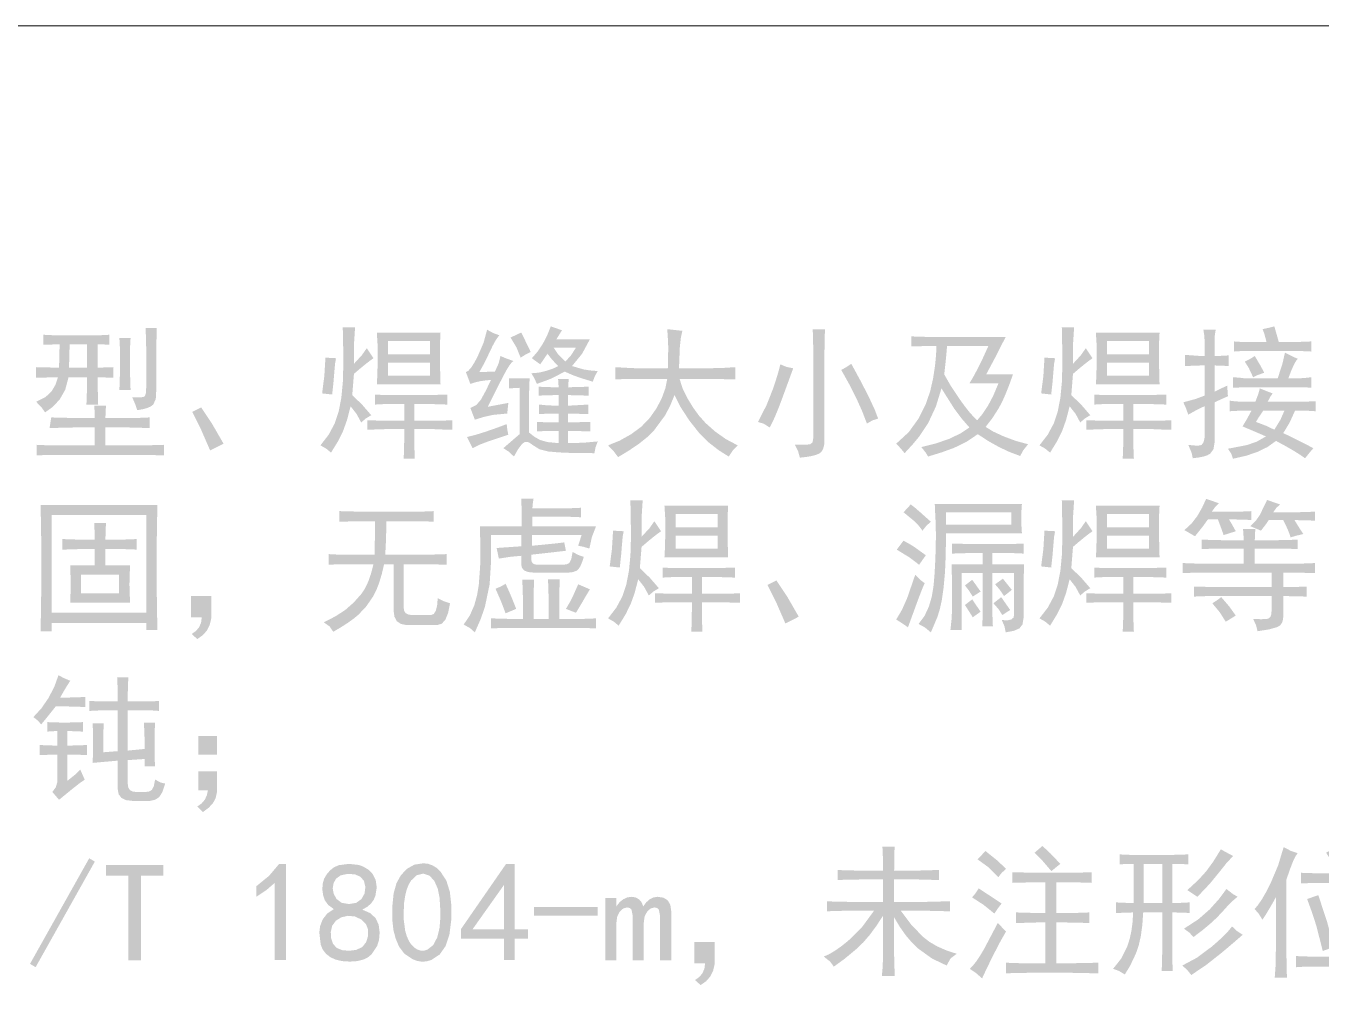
# Model space of a CAD drawing. Header units: millimetres. Extents: x 3 to 294, y 5 to 205.
# Drawn here: x 179.51 to 205.71, y 185.42 to 204.82 of the extents above; entities that cross this region are included whole.
import ezdxf

# ---------------------------------------------------------------- set-up
doc = ezdxf.new("R2010")
doc.units = ezdxf.units.MM

msp = doc.modelspace()

# ---------------------------------------------------------------- hatches: boundary and pattern name
h = msp.add_hatch(color=7)
h.paths.add_polyline_path([(180.733336, 197.163345), (180.741535, 197.391892), (180.74436, 197.581166), (180.74436, 197.716765), (180.371738, 197.716765), (180.30387, 197.462448), (180.19094, 197.264768), (180.049622, 197.115113), (179.897142, 197.005146), (179.823486, 197.109257), (179.716344, 197.219569), (179.90107, 197.311415), (180.026678, 197.428479), (180.107224, 197.565387), (180.156765, 197.716765), (179.716344, 197.705741), (179.716344, 197.920163), (180.179364, 197.909139), (180.19094, 198.383735), (179.862967, 198.37216), (179.862967, 198.575558), (180.03529, 198.567152), (180.23614, 198.564534), (180.90311, 198.564534), (181.03864, 198.567152), (181.196908, 198.575558), (181.196908, 198.37216), (181.064134, 198.380842), (180.959885, 198.383735), (180.959885, 197.909139), (181.276283, 197.920163), (181.276283, 197.705741), (180.959885, 197.716765), (180.959885, 197.570142), (180.970909, 197.163345)])
h.paths.add_polyline_path([(180.90311, 196.892147), (180.900285, 196.999289), (180.892086, 197.140745), (181.129108, 197.140745), (181.120702, 196.999289), (181.118084, 196.892147), (181.603705, 196.892147), (181.818265, 196.894765), (182.010501, 196.903171), (182.010501, 196.688748), (181.603705, 196.699773), (181.118084, 196.699773), (181.118084, 196.338176), (181.931678, 196.338176), (182.304299, 196.3492), (182.304299, 196.134777), (181.942702, 196.145801), (180.111565, 196.145801), (179.908098, 196.143183), (179.727368, 196.134777), (179.727368, 196.3492), (179.908098, 196.341), (180.111565, 196.338176), (180.90311, 196.338176), (180.90311, 196.699773), (180.462138, 196.699773), (179.987541, 196.688748), (180.021166, 196.903171), (180.462138, 196.892147)])
h.paths.add_polyline_path([(182.157676, 198.711157), (182.1461, 198.315936), (182.1461, 197.445567), (182.136247, 197.273174), (182.083813, 197.162794), (182.036073, 197.126), (181.966473, 197.094994), (181.875066, 197.069776), (181.761903, 197.050346), (181.719667, 197.171475), (181.66048, 197.309968), (181.761034, 197.307066), (181.836938, 197.309899), (181.88814, 197.318417), (181.91459, 197.332568), (181.935674, 197.39203), (181.942702, 197.502342), (181.942702, 198.315936), (181.931678, 198.711157)])
h.paths.add_polyline_path([(181.626304, 198.507759), (181.617898, 198.352385), (181.61528, 198.157737), (181.61528, 197.807164), (181.626304, 197.457143), (181.400306, 197.457143), (181.411882, 197.807164), (181.411882, 198.157737), (181.408988, 198.352385), (181.400306, 198.507759)])
h.paths.add_polyline_path([(180.74436, 197.909139), (180.74436, 198.383735), (180.394338, 198.383735), (180.389274, 198.23098), (180.385657, 198.100962), (180.383486, 197.993682), (180.382763, 197.909139)])
h = msp.add_hatch(color=7)
h.paths.add_polyline_path([(186.608974, 197.570142), (186.614357, 197.655718), (186.618965, 197.766099), (186.62285, 197.901284), (186.626062, 198.061274), (186.62434, 198.373469), (186.608974, 198.620758), (187.897716, 198.620758), (187.886691, 198.39476), (187.887329, 198.127084), (187.88931, 197.900388), (187.892738, 197.714724), (187.897716, 197.570142)])
h.paths.add_polyline_path([(187.366895, 196.666149), (187.366895, 196.53055), (187.369514, 196.27892), (187.37792, 196.066978), (187.151921, 196.066978), (187.160603, 196.259145), (187.163497, 196.496374), (187.163497, 196.666149), (186.767724, 196.666149), (186.417151, 196.654573), (186.417151, 196.846947), (186.767724, 196.835372), (187.163497, 196.835372), (187.163497, 197.174369), (186.914899, 197.174369), (186.722387, 197.171544), (186.57535, 197.163345), (186.57535, 197.366743), (186.719493, 197.358062), (186.903323, 197.355168), (187.683293, 197.355168), (188.033315, 197.366743), (188.033315, 197.163345), (187.694317, 197.174369), (187.366895, 197.174369), (187.366895, 196.835372), (187.728493, 196.835372), (187.948428, 196.838266), (188.13529, 196.846947), (188.13529, 196.654573), (187.971234, 196.657467), (187.773692, 196.666149)])
h.paths.add_polyline_path([(186.541175, 198.100962), (186.465624, 198.047107), (186.37457, 197.976456), (186.268013, 197.888959), (186.145954, 197.784564), (186.111778, 197.355168), (186.315246, 197.157557), (186.495975, 196.948371), (186.388488, 196.883534), (186.292577, 196.801748), (186.199421, 196.973727), (186.078154, 197.129169), (186.005945, 196.850944), (185.925467, 196.626461), (185.822115, 196.418653), (185.682382, 196.191001), (185.583438, 196.27327), (185.467959, 196.338176), (185.635804, 196.555768), (185.755693, 196.779148), (185.837549, 197.023405), (185.891292, 197.304456), (185.921058, 197.616582), (185.93098, 197.954339), (185.928155, 198.327167), (185.919955, 198.722733), (186.168553, 198.722733), (186.145954, 198.37216), (186.145954, 197.987963), (186.306771, 198.163111), (186.405576, 198.30436)])
h.paths.add_polyline_path([(187.683293, 198.180337), (187.683293, 198.451535), (186.835524, 198.451535), (186.835524, 198.180337)])
h.paths.add_polyline_path([(187.683293, 197.75094), (187.683293, 198.010563), (186.835524, 198.010563), (186.835524, 197.75094)])
h.paths.add_polyline_path([(185.784356, 198.100962), (185.764375, 197.994991), (185.750181, 197.835276), (185.733162, 197.624781), (185.704981, 197.366743), (185.501583, 197.389343), (185.546645, 197.739571), (185.569382, 198.112537)])
h = msp.add_hatch(color=7)
h.paths.add_polyline_path([(189.689007, 196.598349), (189.8018, 196.508983), (189.915006, 196.445662), (190.064523, 196.404597), (190.287627, 196.383375), (190.287627, 196.631973), (190.047573, 196.629148), (189.847206, 196.620949), (189.847206, 196.812772), (190.047573, 196.804366), (190.287627, 196.801748), (190.287627, 196.982546), (190.075547, 196.979652), (189.892406, 196.970971), (189.892406, 197.163345), (190.075547, 197.146257), (190.287627, 197.140745), (190.287627, 197.355168), (190.067279, 197.352343), (189.88083, 197.344143), (189.88083, 197.524942), (190.067279, 197.51626), (190.287627, 197.513366), (190.276603, 197.683141), (190.491026, 197.683141), (190.480001, 197.513366), (190.897822, 197.524942), (190.897822, 197.344143), (190.480001, 197.355168), (190.480001, 197.140745), (190.886798, 197.163345), (190.886798, 196.970971), (190.480001, 196.982546), (190.480001, 196.801748), (190.931998, 196.812772), (190.931998, 196.620949), (190.480001, 196.631973), (190.480001, 196.383375), (190.793367, 196.391781), (191.078621, 196.417551), (191.033559, 196.296076), (191.010822, 196.179977), (190.530713, 196.185489), (190.297549, 196.195411), (190.084229, 196.213601), (189.900398, 196.259145), (189.756256, 196.349751), (189.696638, 196.392953), (189.641878, 196.410109), (189.59208, 196.401221), (189.547345, 196.366287), (189.463767, 196.254942), (189.383083, 196.112177), (189.278559, 196.211051), (189.16866, 196.2814), (189.496082, 196.564174), (189.496082, 197.502342), (189.281659, 197.490767), (189.281659, 197.694165), (189.700032, 197.694165), (189.689007, 197.377768)])
h.paths.add_polyline_path([(189.915006, 197.976939), (189.745231, 198.100962), (189.862502, 198.235183), (189.965717, 198.389248), (190.054601, 198.560055), (190.129428, 198.745333), (190.355427, 198.665958), (190.242427, 198.485159), (190.920422, 198.485159), (190.762223, 198.191361), (190.558825, 197.942763), (190.790335, 197.874964), (190.916081, 197.855051), (191.078621, 197.84134), (191.025015, 197.747909), (190.977197, 197.626366), (190.739624, 197.699677), (190.589969, 197.751905), (190.412202, 197.829764), (190.123916, 197.68259), (189.847206, 197.581166), (189.796288, 197.696921), (189.734207, 197.79614), (189.885033, 197.80868), (190.044541, 197.846852), (190.18455, 197.896048), (190.276603, 197.942763), (190.15506, 198.072643), (190.061629, 198.191361)])
h.paths.add_polyline_path([(188.41129, 197.81874), (188.459875, 197.84686), (188.515539, 197.908932), (188.578334, 198.005007), (188.648313, 198.135137), (188.769925, 198.417497), (188.840687, 198.677533), (188.964986, 198.609458), (189.089285, 198.564534), (189.047531, 198.514218), (189.001642, 198.442715), (188.951619, 198.350128), (188.897462, 198.236561), (188.787081, 198.0076), (188.682488, 197.81874), (188.869006, 197.826939), (188.998886, 197.829764), (189.072129, 197.993544), (189.111885, 198.146162), (189.221921, 198.098137), (189.372059, 198.044738), (189.335282, 198.01145), (189.292821, 197.957026), (189.244779, 197.881415), (189.19126, 197.784564), (189.127595, 197.662298), (189.049873, 197.510473), (188.958096, 197.329088), (188.852263, 197.118145), (188.899409, 197.127128), (188.984692, 197.143294), (189.108216, 197.166592), (189.270084, 197.196969), (189.247484, 196.982546), (188.953686, 196.953883), (188.78405, 196.915849), (188.592089, 196.857972), (188.50169, 197.095545), (188.622957, 197.154525), (188.716112, 197.264768), (188.806718, 197.431442), (188.920062, 197.660541), (188.82794, 197.654822), (188.7106, 197.637941), (188.593536, 197.612241), (188.50169, 197.581166)])
h.paths.add_polyline_path([(189.270084, 196.553149), (188.874311, 196.422511), (188.684969, 196.350509), (188.546889, 196.2814), (188.43389, 196.50795), (188.60332, 196.54998), (188.795487, 196.609373), (189.007292, 196.682685), (189.23646, 196.767572), (189.250171, 196.646098)])
h.paths.add_polyline_path([(189.530257, 198.620758), (189.593182, 198.494357), (189.646288, 198.386354), (189.689472, 198.296747), (189.722631, 198.225537), (189.626238, 198.179992), (189.518682, 198.112537), (189.433932, 198.32131), (189.315283, 198.519334)])
h.paths.add_polyline_path([(190.423226, 198.033162), (190.538981, 198.16008), (190.6382, 198.315936), (190.186203, 198.315936), (190.27929, 198.177443)])
h = msp.add_hatch(color=7)
h.dxf.hatch_style = 2
h.paths.add_polyline_path([(192.49674, 197.897564), (192.501399, 198.079034), (192.503837, 198.228155), (192.504104, 198.344823), (192.502252, 198.428935), (192.485716, 198.688557), (192.790538, 198.654933), (192.760841, 198.516372), (192.739826, 198.32696), (192.722738, 197.897564), (193.299309, 197.897564), (193.592763, 197.903076), (193.864305, 197.920163), (193.864305, 197.671565), (193.400733, 197.683141), (192.734314, 197.683141), (192.796256, 197.489251), (192.892512, 197.29288), (193.006614, 197.106501), (193.124023, 196.942859), (193.264996, 196.785762), (193.451445, 196.620398), (193.670553, 196.465024), (193.909505, 196.338176), (193.818899, 196.247914), (193.728706, 196.112177), (193.526617, 196.239439), (193.327421, 196.394399), (193.129328, 196.59077), (192.931649, 196.840884), (192.758016, 197.107948), (192.632339, 197.355168), (192.538839, 197.127722), (192.439965, 196.942859), (192.219479, 196.643549), (192.083742, 196.507674), (191.914105, 196.3718), (191.714841, 196.236201), (191.490772, 196.100602), (191.394447, 196.227864), (191.287374, 196.338176), (191.52288, 196.434225), (191.755907, 196.564174), (191.966333, 196.720995), (192.134591, 196.897659), (192.267434, 197.088173), (192.372165, 197.287368), (192.445684, 197.487942), (192.485716, 197.683141), (191.863394, 197.683141), (191.620376, 197.680247), (191.433997, 197.671565), (191.433997, 197.920163), (191.620376, 197.908863), (191.863394, 197.897564)])
h = msp.add_hatch(color=7)
h.paths.add_polyline_path([(195.677645, 198.688557), (195.669239, 198.501971), (195.666621, 198.259161), (195.666621, 196.44015), (195.659507, 196.342585), (195.638233, 196.264864), (195.602904, 196.206986), (195.553622, 196.168952), (195.487071, 196.142907), (195.400728, 196.120997), (195.294645, 196.10322), (195.168873, 196.089577), (195.131942, 196.222282), (195.066899, 196.3492), (195.179347, 196.349923), (195.268643, 196.352094), (195.334789, 196.355711), (195.377784, 196.360775), (195.424913, 196.400463), (195.440623, 196.496374), (195.440623, 198.259161), (195.429047, 198.688557)])
h.paths.add_polyline_path([(195.033275, 197.897564), (194.922756, 197.593706), (194.795701, 197.247681), (194.729986, 197.075719), (194.668508, 196.927011), (194.611371, 196.801661), (194.558678, 196.699773), (194.442578, 196.773015), (194.321104, 196.812772), (194.493428, 197.150253), (194.626478, 197.485254), (194.677835, 197.640913), (194.719426, 197.774711), (194.751199, 197.886703), (194.773101, 197.976939), (194.905875, 197.923195)])
h.paths.add_polyline_path([(196.209017, 197.987963), (196.412208, 197.613627), (196.570338, 197.304249), (196.683406, 197.05988), (196.751413, 196.880571), (196.638207, 196.843709), (196.525414, 196.779148), (196.429081, 197.028952), (196.310371, 197.293018), (196.169234, 197.571347), (196.005618, 197.863939), (196.10153, 197.917269)])
h = msp.add_hatch(color=7)
h.paths.add_polyline_path([(201.157511, 197.570142), (201.162894, 197.655718), (201.167502, 197.766099), (201.171386, 197.901284), (201.174599, 198.061274), (201.172876, 198.373469), (201.157511, 198.620758), (202.446253, 198.620758), (202.435228, 198.39476), (202.435866, 198.127084), (202.437847, 197.900388), (202.441274, 197.714724), (202.446253, 197.570142)])
h.paths.add_polyline_path([(201.915432, 196.666149), (201.915432, 196.53055), (201.918051, 196.27892), (201.926457, 196.066978), (201.700458, 196.066978), (201.70914, 196.259145), (201.712034, 196.496374), (201.712034, 196.666149), (201.316261, 196.666149), (200.965688, 196.654573), (200.965688, 196.846947), (201.316261, 196.835372), (201.712034, 196.835372), (201.712034, 197.174369), (201.463436, 197.174369), (201.270924, 197.171544), (201.123887, 197.163345), (201.123887, 197.366743), (201.26803, 197.358062), (201.45186, 197.355168), (202.23183, 197.355168), (202.581852, 197.366743), (202.581852, 197.163345), (202.242854, 197.174369), (201.915432, 197.174369), (201.915432, 196.835372), (202.27703, 196.835372), (202.496964, 196.838266), (202.683826, 196.846947), (202.683826, 196.654573), (202.519771, 196.657467), (202.322229, 196.666149)])
h.paths.add_polyline_path([(201.089712, 198.100962), (201.014161, 198.047107), (200.923107, 197.976456), (200.81655, 197.888959), (200.69449, 197.784564), (200.660315, 197.355168), (200.863782, 197.157557), (201.044512, 196.948371), (200.937025, 196.883534), (200.841114, 196.801748), (200.747958, 196.973727), (200.626691, 197.129169), (200.554482, 196.850944), (200.474004, 196.626461), (200.370652, 196.418653), (200.230918, 196.191001), (200.131975, 196.27327), (200.016496, 196.338176), (200.184341, 196.555768), (200.30423, 196.779148), (200.386086, 197.023405), (200.439829, 197.304456), (200.469595, 197.616582), (200.479517, 197.954339), (200.476692, 198.327167), (200.468492, 198.722733), (200.71709, 198.722733), (200.69449, 198.37216), (200.69449, 197.987963), (200.855308, 198.163111), (200.954113, 198.30436)])
h.paths.add_polyline_path([(202.23183, 198.180337), (202.23183, 198.451535), (201.384061, 198.451535), (201.384061, 198.180337)])
h.paths.add_polyline_path([(202.23183, 197.75094), (202.23183, 198.010563), (201.384061, 198.010563), (201.384061, 197.75094)])
h.paths.add_polyline_path([(200.332893, 198.100962), (200.312912, 197.994991), (200.298718, 197.835276), (200.281699, 197.624781), (200.253518, 197.366743), (200.05012, 197.389343), (200.095182, 197.739571), (200.117919, 198.112537)])
h = msp.add_hatch(color=7)
h.paths.add_polyline_path([(204.73474, 197.389343), (204.692021, 197.329674), (204.632766, 197.219569), (205.35596, 197.219569), (205.51974, 197.22825), (205.604558, 197.231144), (205.604558, 197.027746), (205.508509, 197.035945), (205.37856, 197.03877), (205.186737, 197.03877), (205.076218, 196.795822), (204.949163, 196.586774), (205.276998, 196.425612), (205.559358, 196.2814), (205.536095, 196.256286), (205.500172, 196.214014), (205.451536, 196.154586), (205.390135, 196.078002), (205.285534, 196.150762), (205.152768, 196.233445), (204.991788, 196.326049), (204.80254, 196.428575), (204.631319, 196.305723), (204.434879, 196.208089), (204.20454, 196.130505), (203.93162, 196.066978), (203.900545, 196.163302), (203.830196, 196.270376), (204.214393, 196.344239), (204.412348, 196.41321), (204.599141, 196.518974), (204.531032, 196.54843), (204.429229, 196.592148), (204.293734, 196.650129), (204.124545, 196.722373), (204.203576, 196.852253), (204.305344, 197.03877), (204.124545, 197.03877), (203.968551, 197.035945), (203.86382, 197.027746), (203.86382, 197.242169), (203.95422, 197.230869), (204.112418, 197.219569), (204.384167, 197.219569), (204.446317, 197.38328), (204.474567, 197.490767), (204.635659, 197.425792)])
h.paths.add_polyline_path([(203.3556, 198.146162), (203.3556, 198.485159), (203.349881, 198.567083), (203.333, 198.677533), (203.581598, 198.677533), (203.56451, 198.567083), (203.558998, 198.485159), (203.558998, 198.146162), (203.685847, 198.149055), (203.84122, 198.157737), (203.84122, 197.942763), (203.685847, 197.951445), (203.558998, 197.954339), (203.558998, 197.422967), (203.652016, 197.470992), (203.818621, 197.547542), (203.821514, 197.420211), (203.830196, 197.332568), (203.660697, 197.256087), (203.558998, 197.208544), (203.558998, 196.394951), (203.536329, 196.258938), (203.468599, 196.168401), (203.412582, 196.137378), (203.33548, 196.112039), (203.237295, 196.092282), (203.118026, 196.078002), (203.095357, 196.185489), (203.027627, 196.3492), (203.129223, 196.336806), (203.208287, 196.332732), (203.264822, 196.33703), (203.298825, 196.349751), (203.33548, 196.400187), (203.3556, 196.48535), (203.3556, 197.129169), (203.301021, 197.105906), (203.2282, 197.069983), (203.137086, 197.021347), (203.027627, 196.959946), (202.974021, 197.10657), (202.926203, 197.208544), (203.174594, 197.276344), (203.3556, 197.344143), (203.3556, 197.954339), (203.276225, 197.954339), (202.959827, 197.942763), (202.959827, 198.168761), (203.276225, 198.146162)])
h.paths.add_polyline_path([(204.983338, 198.213961), (205.144156, 198.132106), (205.242961, 198.089938), (205.205547, 198.043834), (205.161105, 197.962538), (205.109636, 197.845999), (205.051138, 197.694165), (205.277136, 197.694165), (205.426653, 197.705465), (205.514159, 197.716765), (205.514159, 197.502342), (205.421003, 197.510541), (205.299736, 197.513366), (204.192345, 197.513366), (204.086994, 197.510541), (203.93162, 197.502342), (203.93162, 197.716765), (204.0759, 197.705465), (204.169745, 197.694165), (204.836164, 197.694165), (204.929182, 197.976594)])
h.paths.add_polyline_path([(204.610166, 198.428935), (204.567653, 198.589752), (204.531342, 198.688557), (204.66949, 198.719632), (204.768365, 198.745333), (204.858764, 198.428935), (205.242961, 198.428935), (205.389722, 198.437134), (205.514159, 198.439959), (205.514159, 198.236561), (205.254536, 198.248136), (204.260144, 198.248136), (204.092712, 198.245243), (203.95422, 198.236561), (203.95422, 198.439959), (204.078519, 198.431553), (204.225969, 198.428935)])
h.paths.add_polyline_path([(204.395743, 196.812772), (204.618641, 196.727885), (204.768365, 196.654573), (204.892801, 196.85804), (204.971763, 197.03877), (204.542366, 197.03877), (204.454792, 196.908821)])
h.paths.add_polyline_path([(204.373143, 198.146162), (204.488898, 197.948138), (204.564966, 197.807164), (204.417861, 197.756384), (204.338968, 197.716765), (204.251256, 197.903282), (204.169745, 198.033162), (204.282606, 198.089662)])
h = msp.add_hatch(color=7)
h.paths.add_polyline_path([(199.333147, 198.530359), (199.255425, 198.382082), (199.15786, 198.185849), (198.937925, 197.77354), (199.480321, 197.77354), (199.402798, 197.556818), (199.328944, 197.370533), (199.258707, 197.214737), (199.192036, 197.089482), (199.060433, 196.884912), (198.92635, 196.711348), (199.080139, 196.617848), (199.293459, 196.518974), (199.537854, 196.428506), (199.785143, 196.360775), (199.683513, 196.23372), (199.626945, 196.123202), (199.416406, 196.201638), (199.203129, 196.301313), (198.987061, 196.422176), (198.768151, 196.564174), (198.529268, 196.404528), (198.287491, 196.287464), (198.034553, 196.195686), (197.762183, 196.112177), (197.716708, 196.188245), (197.626584, 196.304), (197.928581, 196.379637), (198.191304, 196.470881), (198.414753, 196.577627), (198.598928, 196.699773), (198.443348, 196.879193), (198.293555, 197.078458), (198.033381, 197.490767), (197.920382, 197.123657), (197.767695, 196.795684), (197.580833, 196.513462), (197.456741, 196.364909), (197.287587, 196.179977), (197.216549, 196.267689), (197.117813, 196.372351), (197.37213, 196.606411), (197.569809, 196.880571), (197.714021, 197.167134), (197.807383, 197.440055), (197.865261, 197.699746), (197.903294, 197.948275), (197.924378, 198.170002), (197.931406, 198.34956), (197.795807, 198.34956), (197.423186, 198.338536), (197.423186, 198.541934), (197.795807, 198.530359)])
h.paths.add_polyline_path([(198.089605, 197.77354), (198.219761, 197.544579), (198.406554, 197.264768), (198.50908, 197.124217), (198.601684, 197.007695), (198.684366, 196.915255), (198.757127, 196.846947), (198.861238, 196.969317), (198.97155, 197.134682), (199.081517, 197.342628), (199.186524, 197.592741), (198.598928, 197.592741), (198.680439, 197.729581), (198.768151, 197.892051), (198.866956, 198.093934), (198.983125, 198.34956), (198.14638, 198.34956), (198.138439, 198.245682), (198.126261, 198.115087), (198.109948, 197.957724)])
h = msp.add_hatch(color=7)
h.dxf.hatch_style = 2
h.paths.add_polyline_path([(183.236246, 196.236201), (183.055241, 196.65161), (182.874649, 197.01617), (183.055448, 197.10657), (183.281239, 196.764678), (183.507444, 196.372351)])
h = msp.add_hatch(color=7)
h.paths.add_polyline_path([(189.779407, 195.256738), (189.762319, 195.146771), (189.756807, 195.064915), (190.378026, 195.064915), (190.547456, 195.067534), (190.739624, 195.07594), (190.739624, 194.884117), (190.547456, 194.892316), (190.378026, 194.895141), (189.756807, 194.895141), (189.756807, 194.703318), (191.044997, 194.703318), (190.96011, 194.482832), (190.909398, 194.251322), (190.78503, 194.287702), (190.6834, 194.307546), (190.751199, 194.52252), (189.745231, 194.52252), (189.745231, 194.307546), (189.968482, 194.328526), (190.152097, 194.34682), (190.296128, 194.362426), (190.400626, 194.375345), (190.434802, 194.206122), (190.318745, 194.192479), (190.163259, 194.174703), (189.968396, 194.152792), (189.734207, 194.126747), (189.734207, 194.025323), (189.742682, 193.980554), (189.768107, 193.948705), (189.810481, 193.92967), (189.869806, 193.923349), (190.378026, 193.923349), (190.455679, 193.93327), (190.508113, 193.963036), (190.543391, 194.037932), (190.570401, 194.183522), (190.677405, 194.12406), (190.796399, 194.081547), (190.762094, 193.975292), (190.727015, 193.89379), (190.691211, 193.836989), (190.654736, 193.804837), (190.577015, 193.775072), (190.491026, 193.76515), (189.779407, 193.76515), (189.670249, 193.775709), (189.592407, 193.807456), (189.545777, 193.860493), (189.530257, 193.934924), (189.530257, 194.104147), (189.315421, 194.084303), (189.078261, 194.047923), (189.033061, 194.262346), (189.530257, 194.296521), (189.530257, 194.52252), (188.920062, 194.52252), (188.920062, 193.991148), (188.891399, 193.528127), (188.795487, 193.070067), (188.710738, 192.825741), (188.592089, 192.555784), (188.49604, 192.640671), (188.366091, 192.713982), (188.493421, 192.902291), (188.581065, 193.104243), (188.637426, 193.310122), (188.671464, 193.51104), (188.699576, 193.889724), (188.705088, 194.273922), (188.694064, 194.703318), (189.541282, 194.703318), (189.541282, 194.895141), (189.538457, 195.064571), (189.530257, 195.256738)])
h.paths.add_polyline_path([(189.790431, 193.618527), (189.779407, 193.245354), (189.779407, 192.826981), (190.084229, 192.826981), (190.084229, 193.279529), (190.073204, 193.629551), (190.310227, 193.629551), (190.299203, 193.279529), (190.299203, 192.826981), (190.671824, 192.826981), (190.844148, 192.829875), (191.044997, 192.838557), (191.044997, 192.635159), (190.844148, 192.643565), (190.671824, 192.646183), (189.326859, 192.646183), (189.111885, 192.643565), (188.920062, 192.635159), (188.920062, 192.838557), (189.326859, 192.826981), (189.563881, 192.826981), (189.563881, 193.290553), (189.552857, 193.618527)])
h.paths.add_polyline_path([(190.920422, 193.426152), (190.838153, 193.290485), (190.773248, 193.177554), (190.6382, 192.951556), (190.434802, 193.030931), (190.512178, 193.161983), (190.564337, 193.262441), (190.613947, 193.3711), (190.6834, 193.528127)])
h.paths.add_polyline_path([(189.21386, 193.539152), (189.27594, 193.402175), (189.326859, 193.285041), (189.374677, 193.167701), (189.428282, 193.030931), (189.21386, 192.940532), (189.172588, 193.051808), (189.139997, 193.137867), (189.121307, 193.184178), (189.093419, 193.249557), (189.056436, 193.334056), (189.010461, 193.437728), (189.123323, 193.485546)])
h = msp.add_hatch(color=7)
h.paths.add_polyline_path([(204.147145, 194.420545), (204.144251, 194.516594), (204.135569, 194.646543), (204.384167, 194.646543), (204.375761, 194.516594), (204.373143, 194.420545), (204.84774, 194.420545), (205.030881, 194.423439), (205.242961, 194.43212), (205.242961, 194.239746), (205.039494, 194.248428), (204.858764, 194.251322), (204.373143, 194.251322), (204.373143, 193.945948), (205.186737, 193.945948), (205.37856, 193.948842), (205.593534, 193.957524), (205.593534, 193.754126), (205.186737, 193.76515), (204.949163, 193.76515), (204.949163, 193.471352), (205.209199, 193.474246), (205.423759, 193.482928), (205.423759, 193.279529), (204.949163, 193.290553), (204.949163, 192.917932), (204.946071, 192.825741), (204.925254, 192.752567), (204.886764, 192.69841), (204.830652, 192.66327), (204.665149, 192.616899), (204.429367, 192.578383), (204.39533, 192.70847), (204.338968, 192.826981), (204.505573, 192.821676), (204.621741, 192.827533), (204.661213, 192.841709), (204.689472, 192.872732), (204.706465, 192.920705), (204.712141, 192.985731), (204.712141, 193.290553), (203.524823, 193.290553), (203.355255, 193.287728), (203.140626, 193.279529), (203.140626, 193.482928), (203.570023, 193.471352), (204.712141, 193.471352), (204.712141, 193.76515), (203.3104, 193.76515), (203.137732, 193.762325), (202.914628, 193.754126), (202.914628, 193.957524), (203.137732, 193.948842), (203.3104, 193.945948), (204.147145, 193.945948), (204.147145, 194.251322), (203.694597, 194.251322), (203.516348, 194.248428), (203.298825, 194.239746), (203.298825, 194.43212), (203.437946, 194.427056), (203.550248, 194.423439), (203.635781, 194.421268), (203.694597, 194.420545)])
h.paths.add_polyline_path([(203.649398, 195.166339), (203.578704, 195.101365), (203.502223, 194.997116), (203.90902, 194.997116), (204.127026, 194.999734), (204.305344, 195.00814), (204.305344, 194.827342), (204.163612, 194.836023), (203.988395, 194.838917), (203.852796, 194.838917), (203.914808, 194.734186), (203.988395, 194.601343), (203.739797, 194.52252), (203.732683, 194.55064), (203.711409, 194.612712), (203.67608, 194.708787), (203.626798, 194.838917), (203.423399, 194.838917), (203.312949, 194.686368), (203.163226, 194.49992), (202.948803, 194.623943), (203.09267, 194.756648), (203.208425, 194.906717), (203.304406, 195.073253), (203.389224, 195.256738)])
h.paths.add_polyline_path([(204.497167, 194.612919), (204.282744, 194.703318), (204.386924, 194.804949), (204.474567, 194.929316), (204.621741, 195.234139), (204.881364, 195.143739), (204.801989, 195.06464), (204.745765, 194.98554), (205.209337, 194.98554), (205.262779, 194.986264), (205.344591, 194.988434), (205.454826, 194.992052), (205.593534, 194.997116), (205.593534, 194.816317), (205.175161, 194.827342), (205.282511, 194.655018), (205.35596, 194.545119), (205.211679, 194.510806), (205.096338, 194.47732), (205.078458, 194.537049), (205.047968, 194.61533), (205.00487, 194.712112), (204.949163, 194.827342), (204.655365, 194.827342), (204.587635, 194.728399)])
h.paths.add_polyline_path([(203.988395, 192.895332), (203.784996, 192.770757), (203.665934, 192.960031), (203.513799, 193.14393), (203.598203, 193.19726), (203.694597, 193.267954), (203.852451, 193.08433)])
h = msp.add_hatch(color=7)
h.paths.add_polyline_path([(182.1687, 195.132715), (182.157676, 194.488344), (182.157676, 193.279529), (182.1687, 192.600983), (181.942702, 192.600983), (181.942702, 192.748158), (180.032741, 192.748158), (180.032741, 192.578383), (179.806743, 192.578383), (179.817767, 193.290553), (179.817767, 194.488344), (179.806743, 195.132715)])
h.paths.add_polyline_path([(181.942702, 192.951556), (181.942702, 194.929316), (180.032741, 194.929316), (180.032741, 192.951556)])
h.paths.add_polyline_path([(181.750879, 194.228722), (181.68916, 194.233467), (181.606461, 194.236921), (181.502677, 194.239031), (181.377706, 194.239746), (181.118084, 194.239746), (181.118084, 193.912324), (181.61528, 193.912324), (181.603705, 193.528127), (181.61528, 193.154955), (180.405363, 193.154955), (180.416938, 193.516552), (180.405363, 193.912324), (180.90311, 193.912324), (180.90311, 194.239746), (180.608761, 194.239746), (180.467443, 194.236921), (180.247164, 194.228722), (180.247164, 194.443145), (180.467443, 194.434739), (180.608761, 194.43212), (180.90311, 194.43212), (180.892086, 194.771118), (181.129108, 194.771118), (181.120702, 194.590043), (181.118084, 194.43212), (181.366682, 194.43212), (181.575524, 194.434739), (181.750879, 194.443145)])
h.paths.add_polyline_path([(181.389282, 193.347329), (181.389282, 193.71995), (180.620337, 193.71995), (180.620337, 193.347329)])
h = msp.add_hatch(color=7)
h.dxf.hatch_style = 2
h.paths.add_polyline_path([(187.33272, 194.997116), (187.558787, 194.999734), (187.762117, 195.00814), (187.762117, 194.793718), (187.569949, 194.801917), (187.33272, 194.804742), (186.8019, 194.804742), (186.796181, 194.448795), (186.7793, 194.126747), (187.649118, 194.126747), (188.02229, 194.138323), (188.02229, 193.923349), (187.660693, 193.934924), (187.151921, 193.934924), (187.151921, 193.053531), (187.162481, 192.989142), (187.194227, 192.94315), (187.247264, 192.915555), (187.321696, 192.906356), (187.705893, 192.906356), (187.760877, 192.927544), (187.801804, 192.991106), (187.828676, 193.097042), (187.841492, 193.245354), (187.960003, 193.18596), (188.09009, 193.14393), (188.052461, 192.951082), (187.99659, 192.81327), (187.922426, 192.730545), (187.829916, 192.702958), (187.208697, 192.702958), (187.094793, 192.725609), (187.013498, 192.782057), (186.964758, 192.872405), (186.948523, 192.996756), (186.948523, 193.934924), (186.7567, 193.934924), (186.708831, 193.733076), (186.656103, 193.557479), (186.598415, 193.408135), (186.535663, 193.285041), (186.395447, 193.081298), (186.235802, 192.911869), (186.140502, 192.833234), (186.024066, 192.749536), (185.886443, 192.660876), (185.727581, 192.567359), (185.651513, 192.677326), (185.535758, 192.759182), (185.781394, 192.885066), (185.976179, 193.013843), (186.141475, 193.159295), (186.298089, 193.335753), (186.370333, 193.445187), (186.434928, 193.581595), (186.491876, 193.744875), (186.541175, 193.934924), (186.043979, 193.934924), (185.800893, 193.93203), (185.637182, 193.923349), (185.637182, 194.138323), (185.800893, 194.129641), (186.043979, 194.126747), (186.563775, 194.126747), (186.57535, 194.804742), (186.269977, 194.804742), (185.852156, 194.793718), (185.852156, 195.00814), (186.269977, 194.997116)])
h = msp.add_hatch(color=7)
h.paths.add_polyline_path([(192.428389, 194.070523), (192.433772, 194.156099), (192.43838, 194.26648), (192.442264, 194.401666), (192.445477, 194.561656), (192.443754, 194.87385), (192.428389, 195.121139), (193.71713, 195.121139), (193.706106, 194.895141), (193.706744, 194.627466), (193.708724, 194.40077), (193.712152, 194.215105), (193.71713, 194.070523)])
h.paths.add_polyline_path([(193.18631, 193.16653), (193.18631, 193.030931), (193.188928, 192.779301), (193.197334, 192.567359), (192.971336, 192.567359), (192.980018, 192.759526), (192.982912, 192.996756), (192.982912, 193.16653), (192.587139, 193.16653), (192.236566, 193.154955), (192.236566, 193.347329), (192.587139, 193.335753), (192.982912, 193.335753), (192.982912, 193.674751), (192.734314, 193.674751), (192.541802, 193.671926), (192.394765, 193.663726), (192.394765, 193.867125), (192.538908, 193.858443), (192.722738, 193.855549), (193.502708, 193.855549), (193.852729, 193.867125), (193.852729, 193.663726), (193.513732, 193.674751), (193.18631, 193.674751), (193.18631, 193.335753), (193.547907, 193.335753), (193.767842, 193.338647), (193.954704, 193.347329), (193.954704, 193.154955), (193.790649, 193.157848), (193.593107, 193.16653)])
h.paths.add_polyline_path([(192.36059, 194.601343), (192.285039, 194.547488), (192.193985, 194.476838), (192.087428, 194.389341), (191.965368, 194.284946), (191.931193, 193.855549), (192.13466, 193.657938), (192.31539, 193.448752), (192.207903, 193.383916), (192.111992, 193.302129), (192.018836, 193.474108), (191.897569, 193.629551), (191.82536, 193.351325), (191.744882, 193.126843), (191.641529, 192.919034), (191.501796, 192.691382), (191.402853, 192.773651), (191.287374, 192.838557), (191.455219, 193.056149), (191.575108, 193.279529), (191.656963, 193.523786), (191.710707, 193.804837), (191.740473, 194.116963), (191.750394, 194.45472), (191.747569, 194.827548), (191.73937, 195.223114), (191.987968, 195.223114), (191.965368, 194.872541), (191.965368, 194.488344), (192.126185, 194.663493), (192.224991, 194.804742)])
h.paths.add_polyline_path([(193.502708, 194.680718), (193.502708, 194.951916), (192.654939, 194.951916), (192.654939, 194.680718)])
h.paths.add_polyline_path([(193.502708, 194.251322), (193.502708, 194.510944), (192.654939, 194.510944), (192.654939, 194.251322)])
h.paths.add_polyline_path([(191.603771, 194.601343), (191.58379, 194.495372), (191.569596, 194.335658), (191.552577, 194.125162), (191.524396, 193.867125), (191.320998, 193.889724), (191.36606, 194.239953), (191.388797, 194.612919)])
h = msp.add_hatch(color=7)
h.paths.add_polyline_path([(198.123781, 194.556144), (198.122342, 194.313893), (198.118062, 194.095672), (198.110991, 193.901533), (198.101181, 193.731526), (198.074171, 193.440415), (198.038893, 193.200154), (197.996381, 193.007918), (197.948494, 192.861157), (197.890479, 192.722733), (197.818407, 192.555784), (197.699689, 192.654933), (197.569809, 192.725558), (197.689767, 192.886788), (197.77872, 193.076131), (197.83956, 193.286557), (197.875182, 193.51104), (197.894682, 193.753781), (197.908807, 194.01926), (197.917488, 194.275093), (197.920382, 194.488344), (197.918797, 194.667765), (197.914319, 194.79923), (197.907291, 194.941926), (197.897782, 195.155315), (199.66112, 195.155315), (199.652438, 195.025159), (199.649544, 194.861517), (199.652438, 194.694568), (199.66112, 194.556144)])
h.paths.add_polyline_path([(198.85855, 192.680358), (198.870126, 192.951556), (198.870126, 193.754126), (198.440729, 193.754126), (198.440729, 192.600983), (198.21418, 192.600983), (198.23926, 192.830151), (198.247804, 193.041955), (198.247804, 193.561751), (198.23678, 193.934924), (198.870126, 193.934924), (198.870126, 194.160922), (198.621528, 194.160922), (198.247804, 194.149347), (198.247804, 194.352745), (198.621528, 194.341721), (199.333147, 194.341721), (199.496996, 194.344339), (199.694744, 194.352745), (199.694744, 194.149347), (199.502577, 194.158029), (199.333147, 194.160922), (199.061949, 194.160922), (199.061949, 193.934924), (199.70632, 193.934924), (199.694744, 193.584351), (199.694744, 192.849581), (199.673384, 192.716945), (199.609857, 192.635159), (199.498374, 192.587203), (199.333147, 192.555784), (199.307791, 192.680289), (199.254323, 192.804382), (199.367193, 192.799024), (199.446215, 192.816095), (199.49144, 192.855696), (199.502921, 192.917932), (199.502921, 193.754126), (199.061949, 193.754126), (199.061949, 192.963132), (199.073524, 192.680358)])
h.paths.add_polyline_path([(199.446146, 194.736942), (199.446146, 194.98554), (198.123781, 194.98554), (198.123781, 194.736942)])
h.paths.add_polyline_path([(197.694384, 193.550727), (197.672878, 193.504115), (197.643052, 193.432078), (197.604854, 193.334616), (197.558234, 193.21173), (197.355386, 192.657758), (197.250656, 192.731277), (197.117813, 192.815957), (197.235084, 193.013499), (197.338299, 193.245354), (197.50201, 193.71995), (197.600884, 193.621076)])
h.paths.add_polyline_path([(197.264987, 194.40952), (197.362208, 194.357017), (197.473898, 194.290458), (197.716984, 194.115723), (197.581385, 193.923349), (197.389011, 194.069972), (197.129388, 194.228722)])
h.paths.add_polyline_path([(197.41161, 195.143739), (197.500632, 195.0747), (197.609497, 194.980028), (197.818407, 194.793718), (197.730695, 194.71448), (197.649184, 194.612919), (197.579662, 194.705936), (197.484922, 194.804742), (197.264987, 194.98554), (197.346774, 195.070221)])
h.paths.add_polyline_path([(199.242748, 193.267954), (199.423546, 193.008331), (199.265347, 192.906356), (199.18611, 193.02783), (199.084549, 193.14393)])
h.paths.add_polyline_path([(199.276923, 193.641126), (199.457721, 193.415128), (199.299523, 193.290553), (199.208917, 193.423396), (199.118724, 193.528127)])
h.paths.add_polyline_path([(198.655152, 193.222754), (198.824926, 192.974156), (198.666728, 192.861157), (198.508529, 193.109755)])
h.paths.add_polyline_path([(198.655152, 193.618527), (198.731358, 193.513796), (198.824926, 193.380953), (198.666728, 193.279529), (198.587421, 193.40369), (198.508529, 193.505527)])
h = msp.add_hatch(color=7)
h.paths.add_polyline_path([(201.157511, 194.070523), (201.162894, 194.156099), (201.167502, 194.26648), (201.171386, 194.401666), (201.174599, 194.561656), (201.172876, 194.87385), (201.157511, 195.121139), (202.446253, 195.121139), (202.435228, 194.895141), (202.435866, 194.627466), (202.437847, 194.40077), (202.441274, 194.215105), (202.446253, 194.070523)])
h.paths.add_polyline_path([(201.915432, 193.16653), (201.915432, 193.030931), (201.918051, 192.779301), (201.926457, 192.567359), (201.700458, 192.567359), (201.70914, 192.759526), (201.712034, 192.996756), (201.712034, 193.16653), (201.316261, 193.16653), (200.965688, 193.154955), (200.965688, 193.347329), (201.316261, 193.335753), (201.712034, 193.335753), (201.712034, 193.674751), (201.463436, 193.674751), (201.270924, 193.671926), (201.123887, 193.663726), (201.123887, 193.867125), (201.26803, 193.858443), (201.45186, 193.855549), (202.23183, 193.855549), (202.581852, 193.867125), (202.581852, 193.663726), (202.242854, 193.674751), (201.915432, 193.674751), (201.915432, 193.335753), (202.27703, 193.335753), (202.496964, 193.338647), (202.683826, 193.347329), (202.683826, 193.154955), (202.519771, 193.157848), (202.322229, 193.16653)])
h.paths.add_polyline_path([(201.089712, 194.601343), (201.014161, 194.547488), (200.923107, 194.476838), (200.81655, 194.389341), (200.69449, 194.284946), (200.660315, 193.855549), (200.863782, 193.657938), (201.044512, 193.448752), (200.937025, 193.383916), (200.841114, 193.302129), (200.747958, 193.474108), (200.626691, 193.629551), (200.554482, 193.351325), (200.474004, 193.126843), (200.370652, 192.919034), (200.230918, 192.691382), (200.131975, 192.773651), (200.016496, 192.838557), (200.184341, 193.056149), (200.30423, 193.279529), (200.386086, 193.523786), (200.439829, 193.804837), (200.469595, 194.116963), (200.479517, 194.45472), (200.476692, 194.827548), (200.468492, 195.223114), (200.71709, 195.223114), (200.69449, 194.872541), (200.69449, 194.488344), (200.855308, 194.663493), (200.954113, 194.804742)])
h.paths.add_polyline_path([(202.23183, 194.680718), (202.23183, 194.951916), (201.384061, 194.951916), (201.384061, 194.680718)])
h.paths.add_polyline_path([(202.23183, 194.251322), (202.23183, 194.510944), (201.384061, 194.510944), (201.384061, 194.251322)])
h.paths.add_polyline_path([(200.332893, 194.601343), (200.312912, 194.495372), (200.298718, 194.335658), (200.281699, 194.125162), (200.253518, 193.867125), (200.05012, 193.889724), (200.095182, 194.239953), (200.117919, 194.612919)])
h = msp.add_hatch(color=7)
h.dxf.hatch_style = 2
h.paths.add_polyline_path([(194.875076, 192.736582), (194.69407, 193.151992), (194.513479, 193.516552), (194.694277, 193.606951), (194.920069, 193.26506), (195.146274, 192.872732)])
h = msp.add_hatch(color=7)
h.dxf.hatch_style = 2
h.paths.add_polyline_path([(182.852049, 193.290553), (183.258846, 193.290553), (183.258846, 192.838557), (183.22815, 192.706369), (183.170789, 192.592577), (183.086764, 192.497182), (182.976073, 192.420185), (182.863073, 192.522159), (182.95206, 192.585825), (183.015622, 192.663546), (183.053759, 192.755323), (183.066472, 192.861157), (182.852049, 192.861157)])
h = msp.add_hatch(color=7)
h.paths.add_polyline_path([(181.366682, 191.1585), (181.366682, 191.316699), (181.363788, 191.44899), (181.355107, 191.644121), (181.581105, 191.644121), (181.572699, 191.443616), (181.57008, 191.316699), (181.57008, 191.1585), (181.942702, 191.1585), (182.092426, 191.161118), (182.202876, 191.169524), (182.202876, 190.966126), (182.100901, 190.974808), (181.954278, 190.977701), (181.57008, 190.977701), (181.57008, 190.164108), (181.909078, 190.197732), (181.909078, 190.42373), (181.897502, 190.729103), (182.123501, 190.729103), (182.118522, 190.653337), (182.115095, 190.550854), (182.113114, 190.421603), (182.112476, 190.265531), (182.113114, 190.112268), (182.115095, 189.991508), (182.118522, 189.903305), (182.123501, 189.84771), (181.909078, 189.84771), (181.909078, 189.994333), (181.57008, 189.971734), (181.57008, 189.486113), (181.580631, 189.41666), (181.612317, 189.36705), (181.665191, 189.337285), (181.739304, 189.327363), (181.931678, 189.327363), (182.001958, 189.337285), (182.055701, 189.36705), (182.094975, 189.439122), (182.123501, 189.576512), (182.24215, 189.516981), (182.326899, 189.497137), (182.267781, 189.320542), (182.202876, 189.220427), (182.123638, 189.170887), (182.022077, 189.146564), (181.671504, 189.146564), (181.538067, 189.161438), (181.442819, 189.206027), (181.385708, 189.280277), (181.366682, 189.384138), (181.366682, 189.960709), (180.85791, 189.91551), (180.866592, 190.09617), (180.869486, 190.322306), (180.866592, 190.550923), (180.85791, 190.717528), (181.083909, 190.717528), (181.072884, 190.457905), (181.072884, 190.129932), (181.366682, 190.152532), (181.366682, 190.977701), (181.129108, 190.977701), (180.942384, 190.974808), (180.78956, 190.966126), (180.78956, 191.169524), (180.942384, 191.161118), (181.129108, 191.1585)])
h.paths.add_polyline_path([(179.942342, 190.740128), (180.281339, 190.729103), (180.665536, 190.740128), (180.665536, 190.548305), (180.478812, 190.556504), (180.349139, 190.559329), (180.349139, 190.265531), (180.53228, 190.268425), (180.74436, 190.277107), (180.74436, 190.073708), (180.526906, 190.081908), (180.349139, 190.084733), (180.349139, 189.553912), (180.504168, 189.678074), (180.608761, 189.779911), (180.69916, 189.576512), (180.592914, 189.50258), (180.456074, 189.395162), (180.179364, 189.169164), (180.043765, 189.327363), (180.11439, 189.423757), (180.14574, 189.531313), (180.14574, 190.084733), (179.784143, 190.073708), (179.784143, 190.277107), (179.976104, 190.268425), (180.14574, 190.265531), (180.14574, 190.559329), (180.055203, 190.556504), (179.942342, 190.548305)])
h.paths.add_polyline_path([(179.817767, 190.694928), (179.750037, 190.771409), (179.659568, 190.842102), (179.82073, 191.017044), (179.964942, 191.226299), (180.083591, 191.454916), (180.16834, 191.68932), (180.272589, 191.632821), (180.405363, 191.576321), (180.309038, 191.423772), (180.201964, 191.237324), (180.360163, 191.237324), (180.498656, 191.240218), (180.710736, 191.248899), (180.710736, 191.045501), (180.50403, 191.0537), (180.360163, 191.056525), (180.111565, 191.056525), (179.930766, 190.830527)])
h = msp.add_hatch(color=7)
h.paths.add_polyline_path([(182.998672, 189.745735), (183.371845, 189.745735), (183.371845, 189.316339), (183.349831, 189.206983), (183.295364, 189.104603), (183.208444, 189.009148), (183.089072, 188.920566), (182.976073, 189.033565), (183.061442, 189.092485), (183.125728, 189.166753), (183.168929, 189.25642), (183.191047, 189.361538), (182.998672, 189.361538)])
h.paths.add_polyline_path([(182.998672, 190.457905), (183.371845, 190.457905), (183.371845, 190.084733), (182.998672, 190.084733)])
h = msp.add_hatch(color=7)
h.dxf.hatch_style = 2
h.paths.add_polyline_path([(196.850277, 187.737705), (196.849467, 187.895215), (196.847107, 188.028747), (196.8433, 188.138301), (196.83815, 188.223877), (197.087299, 188.223877), (197.082321, 188.142642), (197.078893, 188.034535), (197.076912, 187.899556), (197.076275, 187.737705), (197.573471, 187.737705), (197.980268, 187.749281), (197.980268, 187.545882), (197.573471, 187.556907), (197.076275, 187.556907), (197.076275, 187.10491), (197.742694, 187.10491), (198.206266, 187.116486), (198.206266, 186.913087), (197.75427, 186.924111), (197.211874, 186.924111), (197.424919, 186.640167), (197.657807, 186.398803), (197.791666, 186.294512), (197.950227, 186.202364), (198.133592, 186.122309), (198.341865, 186.054294), (198.217428, 185.960932), (198.138467, 185.81672), (197.842809, 185.957693), (197.567408, 186.155717), (197.437183, 186.279939), (197.311919, 186.426846), (197.191617, 186.596388), (197.076275, 186.788513), (197.076275, 185.997519), (197.087299, 185.601746), (196.827126, 185.601746), (196.844489, 185.791157), (196.850277, 185.997519), (196.850277, 186.822688), (196.714996, 186.615457), (196.581215, 186.435252), (196.448983, 186.282023), (196.318354, 186.155717), (196.072787, 185.952181), (195.855333, 185.79412), (195.781746, 185.895819), (195.651935, 185.997519), (195.754564, 186.042692), (195.870629, 186.110449), (196.00013, 186.20084), (196.143067, 186.313916), (196.424187, 186.590488), (196.668927, 186.924111), (196.103931, 186.924111), (195.883514, 186.921287), (195.719734, 186.913087), (195.719734, 187.116486), (195.905769, 187.107804), (196.126531, 187.10491), (196.850277, 187.10491), (196.850277, 187.556907), (196.375129, 187.556907), (196.129218, 187.554082), (195.934157, 187.545882), (195.934157, 187.749281), (196.123499, 187.740599), (196.352529, 187.737705)])
h = msp.add_hatch(color=7)
h.paths.add_polyline_path([(200.573578, 187.692506), (200.805019, 187.695399), (201.070774, 187.704081), (201.070774, 187.489107), (200.796269, 187.497789), (200.584602, 187.500683), (200.358604, 187.500683), (200.358604, 186.878912), (200.573578, 186.878912), (200.782419, 186.881806), (201.025574, 186.890487), (201.025574, 186.675513), (200.788207, 186.684195), (200.573578, 186.687089), (200.358604, 186.687089), (200.358604, 185.86192), (200.641377, 185.86192), (201.206373, 185.873495), (201.206373, 185.658521), (200.652402, 185.669546), (199.827783, 185.669546), (199.55879, 185.666927), (199.34106, 185.658521), (199.34106, 185.873495), (199.555621, 185.864814), (199.838808, 185.86192), (200.132606, 185.86192), (200.132606, 186.687089), (199.951807, 186.687089), (199.544459, 186.675513), (199.544459, 186.890487), (199.963382, 186.878912), (200.132606, 186.878912), (200.132606, 187.500683), (199.918183, 187.500683), (199.465635, 187.489107), (199.465635, 187.704081), (199.929207, 187.692506)])
h.paths.add_polyline_path([(199.34106, 186.50629), (199.209733, 186.27602), (199.06435, 185.992006), (198.993958, 185.848234), (198.93571, 185.727768), (198.889555, 185.630556), (198.85544, 185.556546), (198.736722, 185.661208), (198.606842, 185.748921), (198.670938, 185.815704), (198.739271, 185.902847), (198.811945, 186.010455), (198.889064, 186.13863), (199.171837, 186.675513)])
h.paths.add_polyline_path([(198.78764, 187.376108), (199.033207, 187.215222), (199.250661, 187.071286), (199.180037, 186.980749), (199.104038, 186.867888), (198.883414, 187.045654), (198.652041, 187.195309), (198.719841, 187.27434)])
h.paths.add_polyline_path([(198.923239, 188.133478), (199.163156, 187.94131), (199.34106, 187.771881), (199.250592, 187.689681), (199.182862, 187.602106), (198.982426, 187.805436), (198.76504, 187.963703)])
h.paths.add_polyline_path([(199.918183, 188.099302), (200.076382, 188.234901), (200.240024, 188.082421), (200.437979, 187.873304), (200.25718, 187.726681), (200.076106, 187.93821)])
h = msp.add_hatch(color=7)
h.paths.add_polyline_path([(202.612365, 188.054103), (202.852833, 188.056997), (203.031289, 188.065678), (203.031289, 187.86228), (202.886939, 187.870479), (202.703316, 187.873304), (202.703316, 187.08231), (202.909608, 187.085204), (203.053888, 187.093886), (203.053888, 186.878912), (202.914982, 186.887593), (202.703316, 186.890487), (202.703316, 186.087918), (202.706209, 185.867501), (202.714891, 185.703721), (202.488342, 185.703721), (202.496541, 185.876251), (202.499366, 186.076894), (202.499366, 186.890487), (202.115169, 186.890487), (202.097289, 186.63512), (202.0668, 186.411481), (202.023702, 186.219676), (201.967994, 186.059806), (201.849483, 185.809623), (201.742547, 185.635921), (201.62066, 185.709578), (201.504974, 185.748921), (201.667306, 185.95349), (201.793259, 186.206429), (201.840922, 186.353078), (201.876493, 186.516005), (201.900074, 186.695159), (201.91177, 186.890487), (201.561749, 186.878912), (201.561749, 187.093886), (201.731178, 187.085204), (201.923346, 187.08231), (201.923346, 187.873304), (201.756328, 187.870479), (201.640572, 187.86228), (201.640572, 188.065678), (201.69628, 188.060614), (201.773278, 188.056997), (201.871566, 188.054826), (201.991145, 188.054103)])
h.paths.add_polyline_path([(204.127105, 186.438491), (204.057763, 186.377091), (203.963049, 186.295382), (203.843013, 186.193312), (203.697708, 186.07083), (203.386822, 185.826297), (203.087513, 185.624346), (203.008275, 185.723634), (202.906714, 185.81672), (203.20313, 185.974919), (203.505334, 186.200917), (203.645179, 186.3237), (203.759651, 186.432427), (203.848801, 186.527099), (203.912682, 186.607714), (204.005631, 186.520002)])
h.paths.add_polyline_path([(202.499366, 187.08231), (202.499366, 187.873304), (202.126744, 187.873304), (202.126744, 187.08231)])
h.paths.add_polyline_path([(204.025681, 187.206885), (203.967803, 187.162348), (203.896697, 187.096573), (203.812361, 187.00961), (203.714796, 186.901512), (203.599971, 186.780787), (203.464682, 186.655876), (203.308929, 186.526728), (203.132712, 186.393291), (203.050857, 186.48059), (202.940889, 186.562514), (203.228899, 186.750134), (203.460685, 186.952223), (203.647134, 187.160101), (203.799683, 187.365084), (203.929425, 187.26304)])
h.paths.add_polyline_path([(203.935282, 188.031503), (203.80926, 187.900107), (203.65802, 187.709593), (203.464613, 187.473535), (203.212087, 187.206885), (203.008689, 187.342484), (203.228899, 187.545469), (203.392886, 187.72613), (203.533997, 187.921191), (203.686684, 188.167102), (203.776876, 188.116252)])
h = msp.add_hatch(color=7)
h.paths.add_polyline_path([(205.23985, 188.088278), (205.195934, 188.02525), (205.143594, 187.91561), (205.082883, 187.759461), (205.013852, 187.556907), (205.013852, 186.122093), (205.014489, 185.951664), (205.01647, 185.802526), (205.019898, 185.674679), (205.024876, 185.568122), (204.776278, 185.568122), (204.793159, 185.80542), (204.798878, 186.110518), (204.798878, 187.195309), (204.718366, 187.052674), (204.646329, 186.92983), (204.582767, 186.826727), (204.52768, 186.743313), (204.448581, 186.870644), (204.369481, 186.958287), (204.444739, 187.049969), (204.523408, 187.167129), (204.605591, 187.309816), (204.691391, 187.478083), (204.845318, 187.842298), (204.957077, 188.212302), (205.101357, 188.13582)])
h.paths.add_polyline_path([(206.70939, 187.229485), (206.684577, 187.182149), (206.655578, 187.107942), (206.622341, 187.006863), (206.584815, 186.878912), (206.540977, 186.717785), (206.488766, 186.517177), (206.428081, 186.277088), (206.358817, 185.997519), (206.743014, 185.997519), (206.923813, 186.000412), (207.036812, 186.009094), (207.036812, 185.782545), (206.912444, 185.791226), (206.743014, 185.79412), (205.590423, 185.79412), (205.46031, 185.793397), (205.35278, 185.791226), (205.267885, 185.787609), (205.205675, 185.782545), (205.205675, 186.009094), (205.346993, 186.000412), (205.567272, 185.997519), (206.121795, 185.997519), (206.19434, 186.265099), (206.265593, 186.57092), (206.335502, 186.914982), (206.404017, 187.297284), (206.570553, 187.257597)])
h.paths.add_polyline_path([(206.652615, 187.681481), (206.83052, 187.6841), (206.957988, 187.692506), (206.957988, 187.478083), (206.827695, 187.486282), (206.641591, 187.489107), (205.635623, 187.489107), (205.30765, 187.478083), (205.30765, 187.692506), (205.635623, 187.681481)])
h.paths.add_polyline_path([(205.658223, 187.240509), (205.838952, 186.689776), (205.97462, 186.189893), (205.850252, 186.147311), (205.748622, 186.110518), (205.618535, 186.619289), (205.534613, 186.878912), (205.431673, 187.161685)])
h.paths.add_polyline_path([(206.031395, 188.212302), (206.158382, 187.991953), (206.268418, 187.805505), (206.163756, 187.768642), (206.031395, 187.704081), (205.937964, 187.904586), (205.816421, 188.099302)])
h = msp.add_hatch(color=7)
h.dxf.hatch_style = 2
h.paths.add_polyline_path([(180.90311, 187.918504), (179.704768, 185.782545), (179.591769, 185.850344), (180.78956, 187.986303)])
h = msp.add_hatch(color=7)
h.dxf.hatch_style = 2
h.paths.add_polyline_path([(182.289613, 187.636282), (181.837616, 187.636282), (181.837616, 185.918695), (181.577994, 185.918695), (181.577994, 187.636282), (181.125998, 187.636282), (181.125998, 187.850704), (182.289613, 187.850704)])
h = msp.add_hatch(color=7)
h.dxf.hatch_style = 2
h.paths.add_polyline_path([(184.543925, 187.489107), (184.377252, 187.345102), (184.171304, 187.206885), (184.171304, 187.421308), (184.428032, 187.630356), (184.634325, 187.873304), (184.769924, 187.873304), (184.769924, 185.929719), (184.543925, 185.929719)])
h = msp.add_hatch(color=7)
h.paths.add_polyline_path([(185.445359, 186.48369), (185.462309, 186.617705), (185.513158, 186.748825), (185.60342, 186.866165), (185.739157, 186.958287), (185.62602, 187.041314), (185.558358, 187.133022), (185.522805, 187.236237), (185.507095, 187.353508), (185.512814, 187.469263), (185.54127, 187.568482), (185.590604, 187.655781), (185.659782, 187.737705), (185.743291, 187.804264), (185.835068, 187.845192), (186.043979, 187.873304), (186.247377, 187.850704), (186.340395, 187.815151), (186.4392, 187.754793), (186.526843, 187.665841), (186.586375, 187.545882), (186.60739, 187.398846), (186.580862, 187.229485), (186.545085, 187.143909), (186.488947, 187.068254), (186.412346, 187.002522), (186.315177, 186.946711), (186.479163, 186.874778), (186.586926, 186.771425), (186.646457, 186.639891), (186.666301, 186.483139), (186.653485, 186.33059), (186.615038, 186.211941), (186.501487, 186.042718), (186.428245, 185.981947), (186.332264, 185.935231), (186.210721, 185.905741), (186.061066, 185.896095), (185.908518, 185.905741), (185.778293, 185.935231), (185.669428, 185.984565), (185.580407, 186.053743), (185.514123, 186.140146), (185.473471, 186.240605)])
h.paths.add_polyline_path([(185.676869, 186.494715), (185.685207, 186.367453), (185.722069, 186.257141), (185.793934, 186.173976), (185.90838, 186.127605), (186.046597, 186.114859), (186.190602, 186.133118), (186.315039, 186.189686), (186.394, 186.291316), (186.432034, 186.415615), (186.433688, 186.539914), (186.390004, 186.654292), (186.292577, 186.748825), (186.162766, 186.809459), (186.021379, 186.822137), (185.88702, 186.791062), (185.778293, 186.720713), (185.704844, 186.618876)])
h.paths.add_polyline_path([(185.716557, 187.376108), (185.736125, 187.265727), (185.795381, 187.161134), (185.897149, 187.084997), (186.043979, 187.05971), (186.192325, 187.084997), (186.298089, 187.161134), (186.360101, 187.272755), (186.377464, 187.40422), (186.349008, 187.527348), (186.275489, 187.613682), (186.162628, 187.661638), (186.015867, 187.669906), (185.876134, 187.64014), (185.784356, 187.573994), (185.733507, 187.481872)])
h = msp.add_hatch(color=7)
h.paths.add_polyline_path([(186.922261, 187.008999), (186.949202, 187.277303), (187.007148, 187.483595), (187.096376, 187.643241), (187.21661, 187.771881), (187.367574, 187.856492), (187.549544, 187.88488), (187.645154, 187.874562), (187.734408, 187.843676), (187.817357, 187.792327), (187.894054, 187.720618), (188.015666, 187.535547), (188.086428, 187.308309), (188.116262, 187.041245), (188.115091, 186.737801), (188.077953, 186.445381), (188.001541, 186.212493), (187.881376, 186.0401), (187.713255, 185.929719), (187.617258, 185.900987), (187.521157, 185.894166), (187.425056, 185.909255), (187.329058, 185.946256), (187.165347, 186.057877), (187.05786, 186.200917), (186.989992, 186.363319), (186.944861, 186.534402), (186.922192, 186.740695)])
h.paths.add_polyline_path([(187.159835, 187.076798), (187.148604, 186.782863), (187.182435, 186.522827), (187.215189, 186.410164), (187.257193, 186.315225), (187.308396, 186.23796), (187.368746, 186.178317), (187.434056, 186.1377), (187.500142, 186.117546), (187.566951, 186.117856), (187.634431, 186.13863), (187.751565, 186.231716), (187.832318, 186.387228), (187.878964, 186.582358), (187.894605, 186.794025), (187.890195, 187.004382), (187.877517, 187.195309), (187.843273, 187.367289), (187.775543, 187.522731), (187.676806, 187.634421), (187.549544, 187.675418), (187.41677, 187.643103), (187.300946, 187.534307), (187.251845, 187.450574), (187.211994, 187.34648), (187.181341, 187.221923)])
h = msp.add_hatch(color=7)
h.paths.add_polyline_path([(189.179684, 186.359116), (188.309867, 186.359116), (188.309867, 186.55149), (189.224884, 187.873304), (189.394658, 187.873304), (189.394658, 186.55149), (189.666407, 186.55149), (189.666407, 186.359116), (189.394658, 186.359116), (189.394658, 185.929719), (189.179684, 185.929719)])
h.paths.add_polyline_path([(189.179684, 186.55149), (189.179684, 187.443907), (188.546889, 186.55149)])
h = msp.add_hatch(color=7)
h.dxf.hatch_style = 2
h.paths.add_polyline_path([(192.564539, 185.918695), (192.33799, 185.918695), (192.33799, 186.833712), (192.31539, 186.946711), (192.281353, 186.980473), (192.224991, 186.991911), (192.148785, 186.970551), (192.078367, 186.907024), (192.027518, 186.809872), (192.010568, 186.687089), (192.010568, 185.918695), (191.78457, 185.918695), (191.78457, 186.833712), (191.76197, 186.946711), (191.727932, 186.980473), (191.671571, 186.991911), (191.595089, 186.970551), (191.524396, 186.907024), (191.473547, 186.809872), (191.456597, 186.687089), (191.456597, 185.918695), (191.230598, 185.918695), (191.230598, 187.184285), (191.456597, 187.184285), (191.456597, 187.014511), (191.518608, 187.094782), (191.592196, 187.155622), (191.674189, 187.194069), (191.76197, 187.206885), (191.845066, 187.194069), (191.914105, 187.155622), (191.966264, 187.094782), (191.998992, 187.014511), (192.059695, 187.094782), (192.129079, 187.155622), (192.206387, 187.194069), (192.29279, 187.206885), (192.411439, 187.18835), (192.496189, 187.133022), (192.547314, 187.04407), (192.564539, 186.924111)])
h = msp.add_hatch(color=7)
h.dxf.hatch_style = 2
h.paths.add_polyline_path([(191.076062, 186.822688), (189.78732, 186.822688), (189.78732, 187.003486), (191.076062, 187.003486)])
h = msp.add_hatch(color=7)
h.dxf.hatch_style = 2
h.paths.add_polyline_path([(193.036025, 186.291316), (193.442822, 186.291316), (193.442822, 185.83932), (193.412126, 185.707132), (193.354765, 185.59334), (193.270739, 185.497945), (193.160048, 185.420947), (193.047049, 185.522922), (193.136036, 185.586588), (193.199598, 185.664309), (193.237735, 185.756086), (193.250448, 185.86192), (193.036025, 185.86192)])

# ---------------------------------------------------------------- linework, layer by layer
at = {"color": 9, "lineweight": 0, "true_color": 0xc0c0c0}
msp.add_lwpolyline([(291.994167, 204.822778), (4.974167, 204.822778)], dxfattribs=at)

doc.saveas('drawing.dxf')
